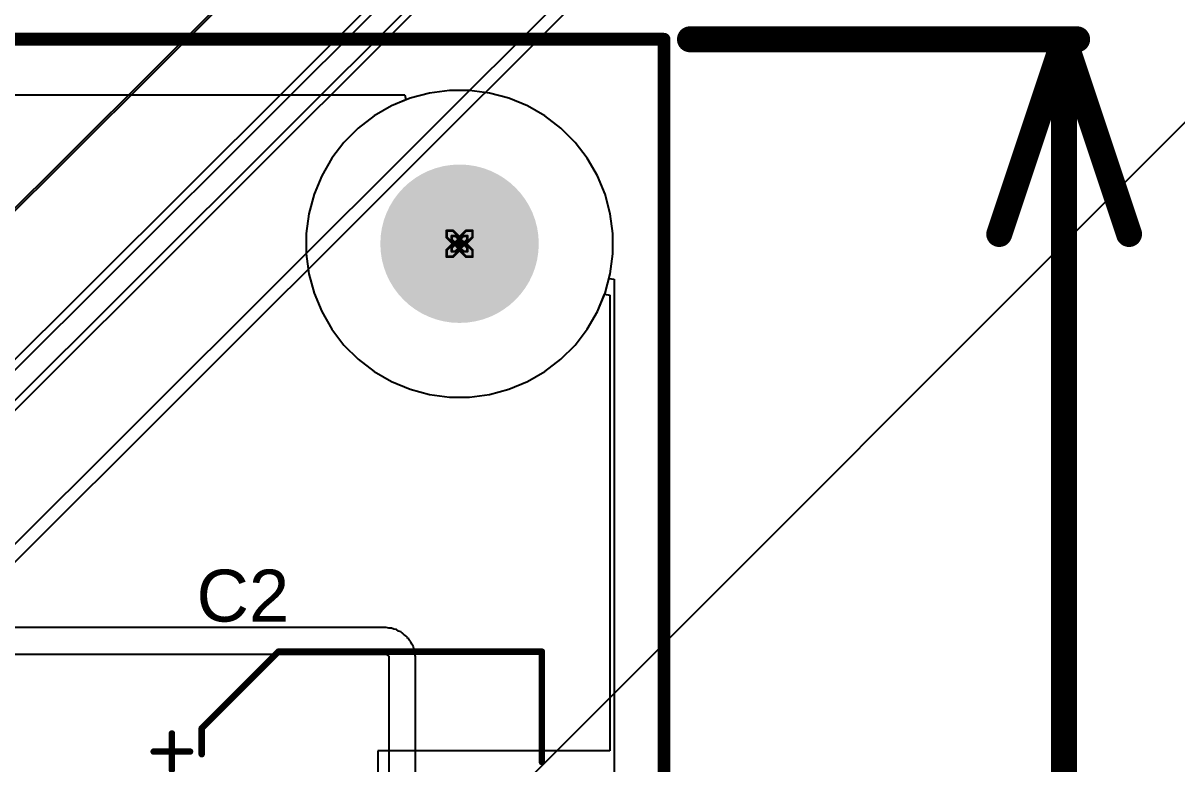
# Model space of a CAD drawing. Header units: inches. Extents: x -5 to 5258, y -4 to 5281.
# Drawn here: x 63.45 to 86.03, y 91.83 to 106.33 of the extents above; entities that cross this region are included whole.
import ezdxf

# ---------------------------------------------------------------- set-up
doc = ezdxf.new("R2010")
doc.units = ezdxf.units.IN
for name, color, linetype in [('Board Outline', 216, 'Continuous'), ('Bottom Layer', 5, 'Continuous'), ('Bottom Solder', 6, 'Continuous'), ('Dimensions', 6, 'Continuous'), ('Drill Drawing', 1, 'Continuous'), ('Pad Holes', 156, 'Continuous'), ('Top Layer', 1, 'Continuous'), ('Top Overlay', 2, 'Continuous'), ('Top Paste', 8, 'Continuous'), ('Top Solder', 216, 'Continuous')]:
    doc.layers.add(name, color=color, linetype=linetype)
doc.styles.add('Arial', font='', dxfattribs={"height": 0.2})
doc.styles.get('Arial').set_extended_font_data('Arial')

# ---------------------------------------------------------------- blocks, each defined once
blk = doc.blocks.new('RVT1H470M0607_4')
at = {"layer": 'Top Layer'}
for points in [[(-4.55, 0.8), (-1.05, 0.8), (-1.05, -0.8), (-4.55, -0.8)], [(1.05, 0.8), (4.55, 0.8), (4.55, -0.8), (1.05, -0.8)]]:
    blk.add_hatch(color=1, dxfattribs=at).paths.add_polyline_path(points)
at = {"layer": 'Top Paste'}
for points in [[(-4.55, 0.8), (-1.05, 0.8), (-1.05, -0.8), (-4.55, -0.8)], [(1.05, 0.8), (4.55, 0.8), (4.55, -0.8), (1.05, -0.8)]]:
    blk.add_hatch(color=8, dxfattribs=at).paths.add_polyline_path(points)
at = {"layer": 'Top Solder'}
for points in [[(-4.652, 0.902), (-0.948, 0.902), (-0.948, -0.902), (-4.652, -0.902)], [(0.948, 0.902), (4.652, 0.902), (4.652, -0.902), (0.948, -0.902)]]:
    blk.add_hatch(color=216, dxfattribs=at).paths.add_polyline_path(points)
at = {"layer": 'Top Overlay', "const_width": 0.127}
for points in [[(-3.333, 1.829), (-1.835, 3.327)], [(-1.835, 3.327), (3.321, 3.327)], [(3.321, 1.168), (3.321, 3.327)], [(-3.333, 1.321), (-3.333, 1.829)], [(-3.918, 1.016), (-3.918, 1.727)], [(-4.273, 1.372), (-3.562, 1.372)], [(3.321, -3.327), (3.321, -1.168)], [(-3.333, -1.829), (-3.333, -1.321)], [(-3.333, -1.829), (-1.835, -3.327)], [(-1.835, -3.327), (3.321, -3.327)]]:
    blk.add_lwpolyline(points, dxfattribs=at)
at = {"layer": 'Top Overlay', "const_width": 0.0635}
for points in [[(-1.867, 3.327, 1), (-1.803, 3.327, 1)], [(-1.867, 3.327, 1), (-1.803, 3.327, 1)], [(3.29, 3.327, 1), (3.353, 3.327, 1)], [(3.29, 3.327, 1), (3.353, 3.327, 1)], [(-3.365, 1.829, 1), (-3.302, 1.829, 1)], [(-3.365, 1.829, 1), (-3.302, 1.829, 1)], [(-3.949, 1.727, 1), (-3.886, 1.727, 1)], [(-4.305, 1.372, 1), (-4.241, 1.372, 1)], [(-3.594, 1.372, 1), (-3.53, 1.372, 1)], [(-3.365, 1.321, 1), (-3.302, 1.321, 1)], [(3.29, 1.168, 1), (3.353, 1.168, 1)], [(-3.949, 1.016, 1), (-3.886, 1.016, 1)], [(3.29, -1.168, 1), (3.353, -1.168, 1)], [(-3.365, -1.321, 1), (-3.302, -1.321, 1)], [(-3.365, -1.829, 1), (-3.302, -1.829, 1)], [(-3.365, -1.829, 1), (-3.302, -1.829, 1)], [(-1.867, -3.327, 1), (-1.803, -3.327, 1)], [(-1.867, -3.327, 1), (-1.803, -3.327, 1)], [(3.29, -3.327, 1), (3.353, -3.327, 1)], [(3.29, -3.327, 1), (3.353, -3.327, 1)]]:
    blk.add_lwpolyline(points, format="xyb", close=True, dxfattribs=at)
blk = doc.blocks.new('28_UFQFPN__4_4__9')
at = {"layer": 'Top Solder'}
for p in [(-1.739, 1.711), (-1.589, -1.289), (-1.289, 2.211), (-1.289, -1.589), (1.561, -1.589), (1.711, 2.211), (2.211, 1.711), (2.211, -1.289)]:
    blk.add_line(p, (5248.373, 5235.421), dxfattribs=at)
blk = doc.blocks.new('P____DI_3333_8_91')
at = {"layer": 'Top Solder'}
blk.add_line((0.102, 1.238), (-5201.517, 5197.903), dxfattribs=at)

msp = doc.modelspace()

# ---------------------------------------------------------------- hatches: boundary and pattern name
at = {"layer": 'Bottom Solder'}
h = msp.add_hatch(color=6, dxfattribs=at)
edge = h.paths.add_edge_path()
edge.add_arc((71.991, 102.009), 0.102, 0, 360)
at = {"layer": 'Pad Holes'}
h = msp.add_hatch(color=7, dxfattribs=at)
edge = h.paths.add_edge_path()
edge.add_arc((71.991, 102.009), 1.55, 0, 360)
at = {"layer": 'Top Solder'}
h = msp.add_hatch(color=216, dxfattribs=at)
edge = h.paths.add_edge_path()
edge.add_arc((71.991, 102.009), 0.102, 0, 360)

# ---------------------------------------------------------------- linework, layer by layer
at = {"layer": 'Board Outline', "const_width": 0.254}
for points in [[(-4.009, 106.009), (75.991, 106.009)], [(75.991, -3.991), (75.991, 106.009)]]:
    msp.add_lwpolyline(points, dxfattribs=at)
at = {"layer": 'Board Outline', "const_width": 0.127}
msp.add_lwpolyline([(75.927, 106.009, 1), (76.054, 106.009, 1)], format="xyb", close=True, dxfattribs=at)
msp.add_lwpolyline([(75.927, 106.009, 1), (76.054, 106.009, 1)], format="xyb", close=True, dxfattribs=at)
at = {"layer": 'Bottom Layer'}
for p, q in [((71.794, 105.009), (71.404, 104.958)), ((71.991, 105.009), (71.794, 105.009)), ((72.187, 105.009), (71.991, 105.009)), ((72.577, 104.958), (72.187, 105.009)), ((1.028, 104.924), (70.922, 104.924)), ((71.024, 104.856), (70.661, 104.706)), ((70.942, 104.822), (70.661, 104.706)), ((70.922, 104.924), (70.942, 104.822)), ((71.404, 104.958), (71.024, 104.856)), ((72.957, 104.856), (72.577, 104.958)), ((73.32, 104.706), (72.957, 104.856)), ((70.661, 104.706), (70.32, 104.509)), ((70.661, 104.706), (70.32, 104.509)), ((73.661, 104.509), (73.32, 104.706)), ((70.32, 104.509), (70.008, 104.27)), ((70.32, 104.509), (70.008, 104.27)), ((73.973, 104.27), (73.661, 104.509)), ((70.008, 104.27), (69.73, 103.992)), ((70.008, 104.27), (69.73, 103.992)), ((74.251, 103.992), (73.973, 104.27)), ((69.73, 103.992), (69.491, 103.68)), ((69.73, 103.992), (69.491, 103.68)), ((74.49, 103.68), (74.251, 103.992)), ((69.491, 103.68), (69.294, 103.339)), ((69.491, 103.68), (69.294, 103.339)), ((74.687, 103.339), (74.49, 103.68)), ((69.294, 103.339), (69.144, 102.976)), ((69.294, 103.339), (69.144, 102.976)), ((74.838, 102.976), (74.687, 103.339)), ((69.144, 102.976), (69.042, 102.596)), ((69.144, 102.976), (69.042, 102.596)), ((74.939, 102.596), (74.838, 102.976)), ((69.042, 102.596), (68.991, 102.206)), ((69.042, 102.596), (68.991, 102.206)), ((74.991, 102.206), (74.939, 102.596)), ((68.991, 102.206), (68.991, 102.009)), ((68.991, 102.206), (68.991, 101.813)), ((74.991, 102.009), (74.991, 102.206)), ((68.991, 102.009), (68.991, 102.009)), ((68.991, 102.009), (68.991, 101.813)), ((74.991, 101.813), (74.991, 102.009)), ((68.991, 101.813), (69.042, 101.423)), ((68.991, 101.813), (69.042, 101.423)), ((74.939, 101.423), (74.991, 101.813)), ((69.042, 101.423), (69.144, 101.043)), ((69.042, 101.423), (69.144, 101.043)), ((74.838, 101.043), (74.939, 101.423)), ((74.838, 101.043), (74.915, 101.331)), ((74.915, 101.331), (75.016, 101.318)), ((75.016, 101.318), (75.016, 84.084)), ((69.144, 101.043), (69.294, 100.68)), ((69.144, 101.043), (69.294, 100.68)), ((74.687, 100.68), (74.838, 101.043)), ((74.687, 100.68), (74.838, 101.043)), ((69.294, 100.68), (69.491, 100.339)), ((69.294, 100.68), (69.491, 100.339)), ((74.49, 100.339), (74.687, 100.68)), ((74.49, 100.339), (74.687, 100.68)), ((69.491, 100.339), (69.73, 100.027)), ((69.491, 100.339), (69.73, 100.027)), ((74.251, 100.027), (74.49, 100.339)), ((74.251, 100.027), (74.49, 100.339)), ((69.73, 100.027), (70.008, 99.749)), ((69.73, 100.027), (70.008, 99.749)), ((73.973, 99.749), (74.251, 100.027)), ((73.973, 99.749), (74.251, 100.027)), ((70.008, 99.749), (70.32, 99.51)), ((70.008, 99.749), (70.32, 99.51)), ((73.661, 99.51), (73.973, 99.749)), ((73.661, 99.51), (73.973, 99.749)), ((70.32, 99.51), (70.661, 99.313)), ((70.32, 99.51), (70.661, 99.313)), ((73.32, 99.313), (73.661, 99.51)), ((73.32, 99.313), (73.661, 99.51)), ((70.661, 99.313), (71.024, 99.162)), ((70.661, 99.313), (71.024, 99.162)), ((71.024, 99.162), (71.404, 99.061)), ((71.024, 99.162), (71.404, 99.061)), ((72.577, 99.061), (72.957, 99.162)), ((72.577, 99.061), (72.957, 99.162)), ((72.957, 99.162), (73.32, 99.313)), ((72.957, 99.162), (73.32, 99.313)), ((71.404, 99.061), (71.794, 99.009)), ((71.404, 99.061), (71.794, 99.009)), ((71.794, 99.009), (71.991, 99.009)), ((71.794, 99.009), (72.187, 99.009)), ((71.991, 99.009), (72.187, 99.009)), ((72.187, 99.009), (72.577, 99.061)), ((72.187, 99.009), (72.577, 99.061)), ((70.507, 94.498), (35.621, 94.498)), ((70.558, 94.498), (70.507, 94.498)), ((70.608, 94.488), (70.558, 94.498)), ((70.659, 94.488), (70.608, 94.488)), ((70.706, 94.468), (70.659, 94.488)), ((70.756, 94.459), (70.706, 94.468)), ((70.799, 94.43), (70.756, 94.459)), ((70.846, 94.411), (70.799, 94.43)), ((70.852, 94.406), (70.846, 94.411)), ((70.866, 94.392), (70.852, 94.406)), ((70.873, 94.387), (70.866, 94.392)), ((70.866, 94.392), (70.866, 94.392)), ((70.895, 94.366), (70.873, 94.387)), ((70.873, 94.387), (70.873, 94.387)), ((70.93, 94.342), (70.895, 94.366)), ((70.945, 94.328), (70.93, 94.342)), ((70.95, 94.321), (70.945, 94.328)), ((70.957, 94.316), (70.95, 94.321)), ((70.971, 94.302), (70.957, 94.316)), ((70.981, 94.286), (70.971, 94.302)), ((70.996, 94.275), (70.981, 94.286)), ((71.009, 94.252), (70.996, 94.275)), ((71.016, 94.245), (71.009, 94.252)), ((71.02, 94.238), (71.016, 94.245)), ((71.033, 94.226), (71.02, 94.238)), ((71.034, 94.225), (71.033, 94.226)), ((71.035, 94.223), (71.034, 94.225)), ((71.04, 94.217), (71.035, 94.223)), ((71.059, 94.17), (71.04, 94.217)), ((71.083, 94.134), (71.059, 94.17)), ((35.621, 93.98), (70.507, 93.98)), ((70.507, 93.98), (70.558, 93.98)), ((70.558, 93.98), (70.564, 93.976)), ((70.564, 93.976), (70.578, 93.962)), ((70.578, 93.962), (70.586, 93.957)), ((70.586, 93.957), (70.591, 93.95)), ((70.591, 93.95), (70.605, 93.935)), ((70.605, 93.935), (70.605, 93.935)), ((70.605, 93.935), (70.609, 93.929)), ((70.609, 93.929), (70.609, 93.929)), ((70.609, 93.929), (70.609, 93.878)), ((71.087, 94.127), (71.083, 94.134)), ((71.083, 94.134), (71.083, 94.134)), ((71.091, 94.107), (71.087, 94.127)), ((71.096, 94.099), (71.091, 94.107)), ((71.099, 94.077), (71.096, 94.099)), ((71.096, 94.099), (71.096, 94.099)), ((71.115, 94.041), (71.099, 94.077)), ((71.115, 94.036), (71.115, 94.041)), ((71.115, 94.041), (71.115, 94.041)), ((71.117, 94.03), (71.115, 94.036)), ((71.117, 93.979), (71.117, 94.03)), ((71.127, 93.929), (71.117, 93.979)), ((71.127, 93.878), (71.127, 93.929)), ((70.609, 93.878), (70.609, 93.878)), ((70.609, 93.878), (70.609, 84.084)), ((71.127, 84.084), (71.127, 93.878)), ((71.127, 93.878), (71.127, 93.878)), ((71.127, 93.878), (71.127, 93.878))]:
    msp.add_line(p, q, dxfattribs=at)
at = {"layer": 'Dimensions', "const_width": 0.508}
for points in [[(76.499, 106.009), (84.074, 106.009)], [(82.55, 102.199), (83.82, 106.009)], [(83.82, 106.009), (85.09, 102.199)], [(83.82, 60.108), (83.82, 106.009)]]:
    msp.add_lwpolyline(points, dxfattribs=at)
at = {"layer": 'Dimensions', "const_width": 0.254}
for points in [[(76.372, 106.009, 1), (76.626, 106.009, 1)], [(83.693, 106.009, 1), (83.947, 106.009, 1)], [(83.693, 106.009, 1), (83.947, 106.009, 1)], [(83.693, 106.009, 1), (83.947, 106.009, 1)], [(83.947, 106.009, 1), (84.201, 106.009, 1)], [(82.423, 102.199, 1), (82.677, 102.199, 1)], [(84.963, 102.199, 1), (85.217, 102.199, 1)]]:
    msp.add_lwpolyline(points, format="xyb", close=True, dxfattribs=at)
at = {"layer": 'Drill Drawing', "const_width": 0.0508}
for points in [[(71.737, 102.136), (71.737, 102.263)], [(71.737, 102.263), (71.864, 102.263)], [(71.864, 102.263), (71.991, 102.136)], [(71.991, 102.136), (72.118, 102.263)], [(72.118, 102.263), (72.245, 102.263)], [(72.245, 102.136), (72.245, 102.263)], [(71.737, 102.136), (71.864, 102.009)], [(71.838, 102.086), (71.838, 102.162)], [(71.838, 102.162), (71.914, 102.162)], [(71.838, 102.086), (71.914, 102.009)], [(71.914, 102.162), (71.991, 102.086)], [(71.991, 102.086), (72.067, 102.162)], [(72.067, 102.162), (72.143, 102.162)], [(72.067, 102.009), (72.143, 102.086)], [(72.118, 102.009), (72.245, 102.136)], [(72.143, 102.086), (72.143, 102.162)], [(71.737, 101.882), (71.864, 102.009)], [(71.737, 101.755), (71.737, 101.882)], [(71.838, 101.933), (71.914, 102.009)], [(71.838, 101.857), (71.838, 101.933)], [(71.838, 101.857), (71.914, 101.857)], [(71.864, 101.755), (71.991, 101.882)], [(71.914, 101.857), (71.991, 101.933)], [(71.991, 101.933), (72.067, 101.857)], [(71.991, 101.882), (72.118, 101.755)], [(72.067, 102.009), (72.143, 101.933)], [(72.067, 101.857), (72.143, 101.857)], [(72.118, 102.009), (72.245, 101.882)], [(72.143, 101.857), (72.143, 101.933)], [(72.245, 101.755), (72.245, 101.882)], [(71.737, 101.755), (71.864, 101.755)], [(72.118, 101.755), (72.245, 101.755)]]:
    msp.add_lwpolyline(points, dxfattribs=at)
at = {"layer": 'Drill Drawing', "const_width": 0.0254}
for points in [[(71.724, 102.263, 1), (71.749, 102.263, 1)], [(71.724, 102.263, 1), (71.749, 102.263, 1)], [(71.851, 102.263, 1), (71.876, 102.263, 1)], [(71.851, 102.263, 1), (71.876, 102.263, 1)], [(72.105, 102.263, 1), (72.13, 102.263, 1)], [(72.105, 102.263, 1), (72.13, 102.263, 1)], [(72.232, 102.263, 1), (72.257, 102.263, 1)], [(72.232, 102.263, 1), (72.257, 102.263, 1)], [(71.724, 102.136, 1), (71.749, 102.136, 1)], [(71.724, 102.136, 1), (71.749, 102.136, 1)], [(71.826, 102.162, 1), (71.851, 102.162, 1)], [(71.826, 102.162, 1), (71.851, 102.162, 1)], [(71.826, 102.086, 1), (71.851, 102.086, 1)], [(71.826, 102.086, 1), (71.851, 102.086, 1)], [(71.902, 102.162, 1), (71.927, 102.162, 1)], [(71.902, 102.162, 1), (71.927, 102.162, 1)], [(71.978, 102.136, 1), (72.003, 102.136, 1)], [(71.978, 102.136, 1), (72.003, 102.136, 1)], [(71.978, 102.086, 1), (72.003, 102.086, 1)], [(71.978, 102.086, 1), (72.003, 102.086, 1)], [(72.054, 102.162, 1), (72.08, 102.162, 1)], [(72.054, 102.162, 1), (72.08, 102.162, 1)], [(72.13, 102.162, 1), (72.156, 102.162, 1)], [(72.13, 102.162, 1), (72.156, 102.162, 1)], [(72.13, 102.086, 1), (72.156, 102.086, 1)], [(72.13, 102.086, 1), (72.156, 102.086, 1)], [(72.232, 102.136, 1), (72.257, 102.136, 1)], [(72.232, 102.136, 1), (72.257, 102.136, 1)], [(71.724, 101.882, 1), (71.749, 101.882, 1)], [(71.724, 101.882, 1), (71.749, 101.882, 1)], [(71.826, 101.933, 1), (71.851, 101.933, 1)], [(71.826, 101.933, 1), (71.851, 101.933, 1)], [(71.826, 101.857, 1), (71.851, 101.857, 1)], [(71.826, 101.857, 1), (71.851, 101.857, 1)], [(71.851, 102.009, 1), (71.876, 102.009, 1)], [(71.851, 102.009, 1), (71.876, 102.009, 1)], [(71.902, 102.009, 1), (71.927, 102.009, 1)], [(71.902, 102.009, 1), (71.927, 102.009, 1)], [(71.902, 101.857, 1), (71.927, 101.857, 1)], [(71.902, 101.857, 1), (71.927, 101.857, 1)], [(71.978, 101.933, 1), (72.003, 101.933, 1)], [(71.978, 101.933, 1), (72.003, 101.933, 1)], [(71.978, 101.882, 1), (72.003, 101.882, 1)], [(71.978, 101.882, 1), (72.003, 101.882, 1)], [(72.054, 102.009, 1), (72.08, 102.009, 1)], [(72.054, 102.009, 1), (72.08, 102.009, 1)], [(72.054, 101.857, 1), (72.08, 101.857, 1)], [(72.054, 101.857, 1), (72.08, 101.857, 1)], [(72.105, 102.009, 1), (72.13, 102.009, 1)], [(72.105, 102.009, 1), (72.13, 102.009, 1)], [(72.13, 101.933, 1), (72.156, 101.933, 1)], [(72.13, 101.933, 1), (72.156, 101.933, 1)], [(72.13, 101.857, 1), (72.156, 101.857, 1)], [(72.13, 101.857, 1), (72.156, 101.857, 1)], [(72.232, 101.882, 1), (72.257, 101.882, 1)], [(72.232, 101.882, 1), (72.257, 101.882, 1)], [(71.724, 101.755, 1), (71.749, 101.755, 1)], [(71.724, 101.755, 1), (71.749, 101.755, 1)], [(71.851, 101.755, 1), (71.876, 101.755, 1)], [(71.851, 101.755, 1), (71.876, 101.755, 1)], [(72.105, 101.755, 1), (72.13, 101.755, 1)], [(72.105, 101.755, 1), (72.13, 101.755, 1)], [(72.232, 101.755, 1), (72.257, 101.755, 1)], [(72.232, 101.755, 1), (72.257, 101.755, 1)]]:
    msp.add_lwpolyline(points, format="xyb", close=True, dxfattribs=at)
at = {"layer": 'Top Layer'}
for p, q in [((71.794, 105.009), (71.404, 104.958)), ((71.991, 105.009), (71.794, 105.009)), ((72.187, 105.009), (71.991, 105.009)), ((72.577, 104.958), (72.187, 105.009)), ((57.658, 104.924), (70.922, 104.924)), ((71.024, 104.856), (70.661, 104.706)), ((70.942, 104.822), (70.661, 104.706)), ((70.922, 104.924), (70.942, 104.822)), ((71.404, 104.958), (71.024, 104.856)), ((72.957, 104.856), (72.577, 104.958)), ((73.32, 104.706), (72.957, 104.856)), ((70.661, 104.706), (70.32, 104.509)), ((70.661, 104.706), (70.32, 104.509)), ((73.661, 104.509), (73.32, 104.706)), ((70.32, 104.509), (70.008, 104.27)), ((70.32, 104.509), (70.008, 104.27)), ((73.973, 104.27), (73.661, 104.509)), ((70.008, 104.27), (69.73, 103.992)), ((70.008, 104.27), (69.73, 103.992)), ((74.251, 103.992), (73.973, 104.27)), ((69.73, 103.992), (69.491, 103.68)), ((69.73, 103.992), (69.491, 103.68)), ((74.49, 103.68), (74.251, 103.992)), ((69.491, 103.68), (69.294, 103.339)), ((69.491, 103.68), (69.294, 103.339)), ((74.687, 103.339), (74.49, 103.68)), ((69.294, 103.339), (69.144, 102.976)), ((69.294, 103.339), (69.144, 102.976)), ((74.838, 102.976), (74.687, 103.339)), ((69.144, 102.976), (69.042, 102.596)), ((69.144, 102.976), (69.042, 102.596)), ((74.939, 102.596), (74.838, 102.976)), ((69.042, 102.596), (68.991, 102.206)), ((69.042, 102.596), (68.991, 102.206)), ((74.991, 102.206), (74.939, 102.596)), ((68.991, 102.206), (68.991, 102.009)), ((68.991, 102.206), (68.991, 101.813)), ((74.991, 102.009), (74.991, 102.206)), ((68.991, 102.009), (68.991, 102.009)), ((68.991, 102.009), (68.991, 101.813)), ((74.991, 101.813), (74.991, 102.009)), ((68.991, 101.813), (69.042, 101.423)), ((68.991, 101.813), (69.042, 101.423)), ((74.939, 101.423), (74.991, 101.813)), ((69.042, 101.423), (69.144, 101.043)), ((69.042, 101.423), (69.144, 101.043)), ((74.838, 101.043), (74.939, 101.423)), ((69.144, 101.043), (69.294, 100.68)), ((69.144, 101.043), (69.294, 100.68)), ((74.687, 100.68), (74.838, 101.043)), ((74.687, 100.68), (74.828, 101.021)), ((74.828, 101.021), (74.93, 101.001)), ((74.93, 101.001), (74.93, 92.088)), ((69.294, 100.68), (69.491, 100.339)), ((69.294, 100.68), (69.491, 100.339)), ((74.49, 100.339), (74.687, 100.68)), ((74.49, 100.339), (74.687, 100.68)), ((69.491, 100.339), (69.73, 100.027)), ((69.491, 100.339), (69.73, 100.027)), ((74.251, 100.027), (74.49, 100.339)), ((74.251, 100.027), (74.49, 100.339)), ((69.73, 100.027), (70.008, 99.749)), ((69.73, 100.027), (70.008, 99.749)), ((73.973, 99.749), (74.251, 100.027)), ((73.973, 99.749), (74.251, 100.027)), ((70.008, 99.749), (70.32, 99.51)), ((70.008, 99.749), (70.32, 99.51)), ((73.661, 99.51), (73.973, 99.749)), ((73.661, 99.51), (73.973, 99.749)), ((70.32, 99.51), (70.661, 99.313)), ((70.32, 99.51), (70.661, 99.313)), ((73.32, 99.313), (73.661, 99.51)), ((73.32, 99.313), (73.661, 99.51)), ((70.661, 99.313), (71.024, 99.162)), ((70.661, 99.313), (71.024, 99.162)), ((71.024, 99.162), (71.404, 99.061)), ((71.024, 99.162), (71.404, 99.061)), ((72.577, 99.061), (72.957, 99.162)), ((72.577, 99.061), (72.957, 99.162)), ((72.957, 99.162), (73.32, 99.313)), ((72.957, 99.162), (73.32, 99.313)), ((71.404, 99.061), (71.794, 99.009)), ((71.404, 99.061), (71.794, 99.009)), ((71.794, 99.009), (71.991, 99.009)), ((71.794, 99.009), (72.187, 99.009)), ((71.991, 99.009), (72.187, 99.009)), ((72.187, 99.009), (72.577, 99.061)), ((72.187, 99.009), (72.577, 99.061)), ((74.93, 92.088), (70.39, 92.088)), ((70.39, 92.088), (70.39, 80.042))]:
    msp.add_line(p, q, dxfattribs=at)

# ---------------------------------------------------------------- block references
for name, p in [('28_UFQFPN__4_4__9', (9.381, 45.468)), ('RVT1H470M0607_4', (70.28, 90.699))]:
    msp.add_blockref(name, p)
at = {"rotation": 270}
msp.add_blockref('P____DI_3333_8_91', (59.851, 79.371), dxfattribs=at)

# ---------------------------------------------------------------- texts
at = {"layer": 'Top Overlay', "style": 'Arial'}
msp.add_text('C2', height=1.016, dxfattribs=at).set_placement((66.845, 94.615))

doc.saveas('drawing.dxf')
